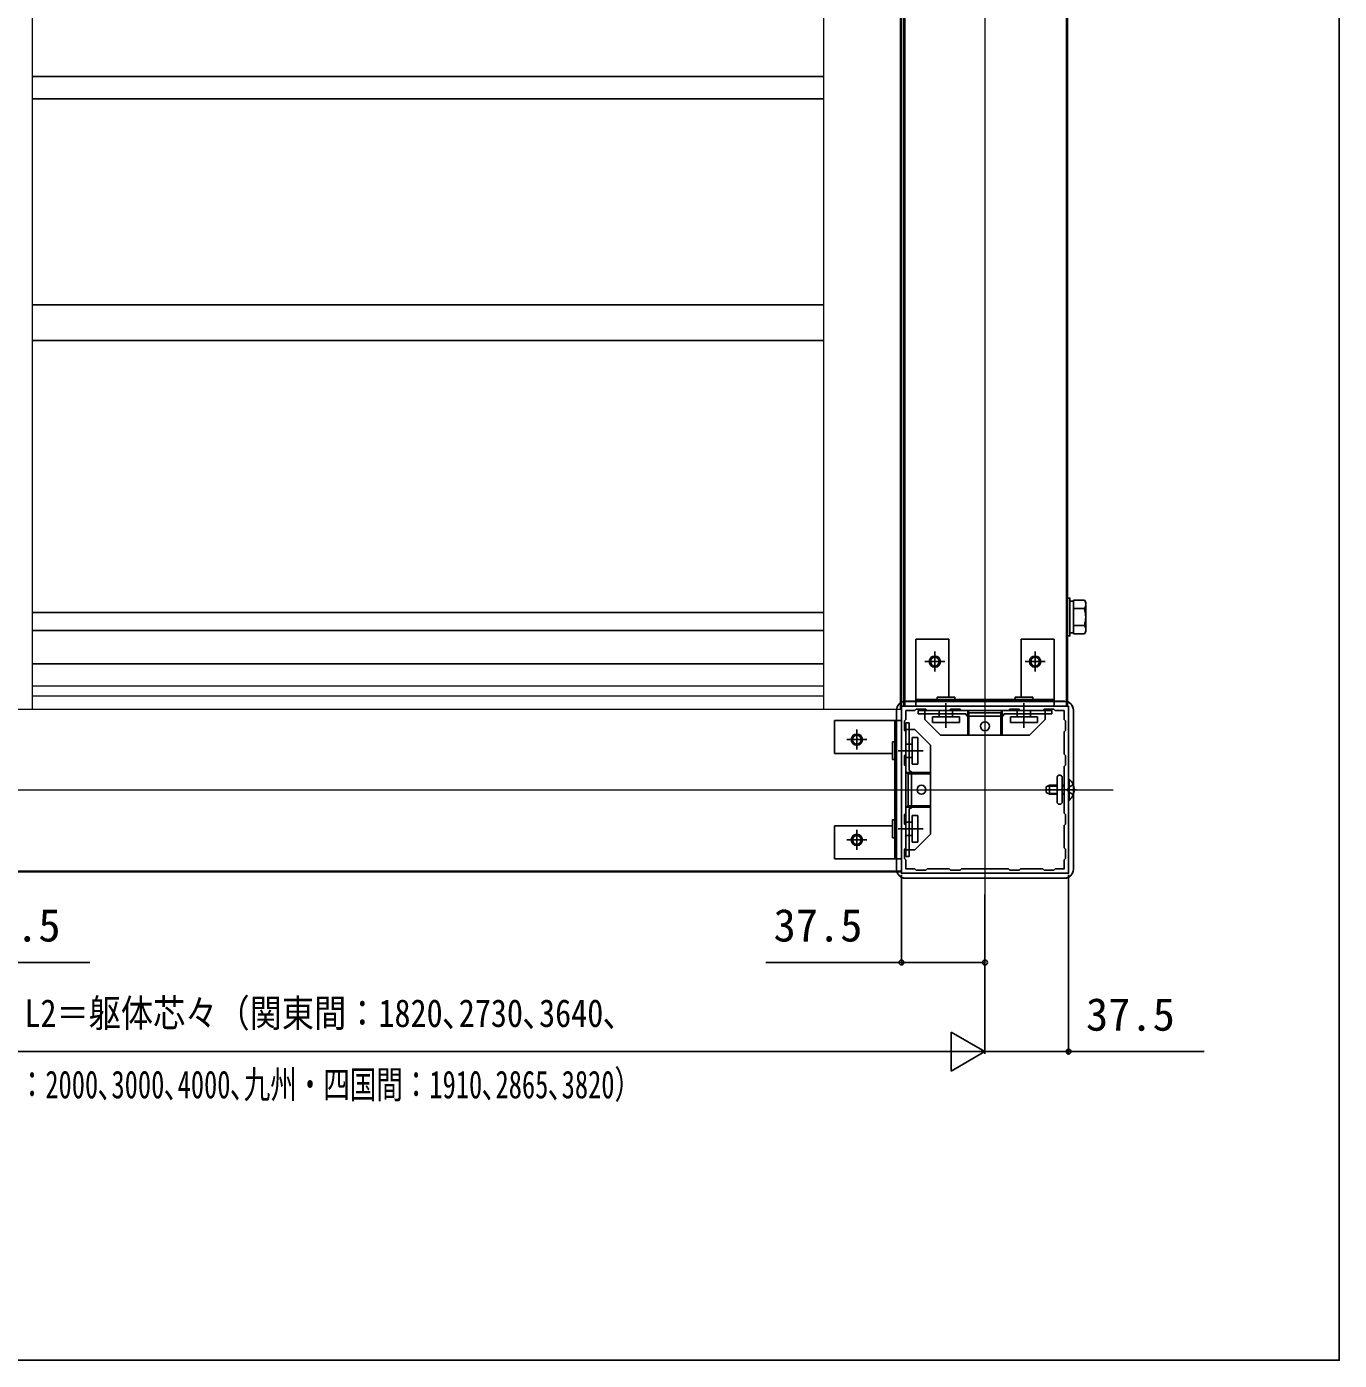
# Model space of a CAD drawing. Units: millimetres, scale not verified. Extents: x -875 to 875, y -1303 to 1296.
# Drawn here: x 286 to 875, y -1303 to -705 of the extents above; entities that cross this region are included whole.
import ezdxf
from ezdxf.enums import TextEntityAlignment as Align

# ---------------------------------------------------------------- set-up
doc = ezdxf.new("R2010")
doc.units = ezdxf.units.MM
doc.header["$LTSCALE"] = 8
for name, color, linetype in [('0-3_YKK_11E', 7, 'Continuous'), ('0-5_YKK_13', 4, 'Continuous'), ('0-6_YKK_D', 6, 'Continuous'), ('0-7_YKK_ZWAK', 7, 'Continuous')]:
    doc.layers.add(name, color=color, linetype=linetype)
doc.layers.add('0-4_YKK_12', color=2, linetype='Continuous', lineweight=18)
doc.styles.add('ＭＳ ゴシック', font='')
doc.styles.get('ＭＳ ゴシック').set_extended_font_data('MS Gothic')

msp = doc.modelspace()

# ---------------------------------------------------------------- linework, layer by layer
at = {"layer": '0-3_YKK_11E'}
msp.add_lwpolyline([(753.5, -1009.8), (678.5, -1009.8), (678.5, -1084.8), (753.5, -1084.8)], close=True, dxfattribs=at)
for points in [[(726.5, -1011.8), (705.5, -1011.8), (704.9, -1011.2), (700.6, -1011.2), (700, -1011.8), (690, -1011.8), (689.4, -1011.2), (685.1, -1011.2), (684.5, -1011.8), (680.5, -1011.8), (680.5, -1015.8), (679.9, -1016.4), (679.9, -1020.7), (680.5, -1021.3), (680.5, -1031.3), (679.9, -1031.9), (679.9, -1036.2), (680.5, -1036.8), (680.5, -1057.8), (679.9, -1058.4), (679.9, -1062.7), (680.5, -1063.3), (680.5, -1073.3), (679.9, -1073.9), (679.9, -1078.2), (680.5, -1078.8), (680.5, -1082.8), (684.5, -1082.8), (685.1, -1083.4), (689.4, -1083.4), (690, -1082.8), (700, -1082.8), (700.6, -1083.4), (704.9, -1083.4), (705.5, -1082.8), (726.5, -1082.8), (727.1, -1083.4), (731.4, -1083.4), (732, -1082.8), (742, -1082.8)], [(742, -1082.8), (742.6, -1083.4), (746.9, -1083.4), (747.5, -1082.8), (751.5, -1082.8), (751.5, -1078.8), (752.1, -1078.2), (752.1, -1073.9), (751.5, -1073.3), (751.5, -1063.3), (752.1, -1062.7), (752.1, -1058.4), (751.5, -1057.8), (751.5, -1036.8), (752.1, -1036.2), (752.1, -1031.9), (751.5, -1031.3), (751.5, -1021.3), (752.1, -1020.7), (752.1, -1016.4), (751.5, -1015.8), (751.5, -1011.8), (747.5, -1011.8), (746.9, -1011.2), (742.6, -1011.2), (742, -1011.8), (732, -1011.8), (731.4, -1011.2), (727.1, -1011.2), (726.5, -1011.8)]]:
    msp.add_lwpolyline(points, dxfattribs=at)
at = {"layer": '0-4_YKK_12'}
for p, q in [((716, -310.3), (716, -1104.8)), ((288.5, -447.8), (288.5, -1011.3)), ((643.5, -447.8), (643.5, -1011.3)), ((678, -447.8), (678, -1011.3)), ((678.5, -447.3), (678.5, -1009.8)), ((679.5, -447.3), (679.5, -1009.8)), ((680, -457.3), (680, -1009.8)), ((752.5, -457.3), (752.5, -1009.8)), ((753, -457.3), (753, -1009.8)), ((753, -457.3), (753, -1009.8)), ((643.5, -1000.762), (288.5, -1000.762)), ((643.5, -1005.3), (288.5, -1005.3)), ((678, -1009.8), (753, -1009.8)), ((753, -1009.8), (680, -1009.8)), ((678.5, -1011.3), (253.5, -1011.3)), ((678.5, -1084.3), (678.5, -1011.3)), ((-341.5, -1047.3), (773.5, -1047.3)), ((678.5, -1083.8), (253.5, -1083.8)), ((678.5, -1084.3), (253.5, -1084.3))]:
    msp.add_line(p, q, dxfattribs=at)
at = {"layer": '0-5_YKK_13'}
for p, q in [((643.5, -727.3), (288.5, -727.3)), ((643.5, -737.3), (288.5, -737.3)), ((643.5, -829.8), (288.5, -829.8)), ((643.5, -845.8), (288.5, -845.8)), ((755.7, -962.75), (754.1, -962.75)), ((755.7, -962.294), (760.619, -962.294)), ((755.7, -977.306), (755.7, -962.294)), ((761.2, -963.3), (760.619, -962.294)), ((761.2, -976.3), (761.2, -963.3)), ((643.5, -967.8), (288.5, -967.8)), ((755.7, -973.8), (755.7, -965.8)), ((755.7, -966.047), (760.619, -966.047)), ((755.7, -973.553), (760.619, -973.553)), ((643.5, -975.8), (288.5, -975.8)), ((699.75, -979.8), (685, -979.8)), ((685, -979.8), (685, -1009.8)), ((699.75, -1005.8), (699.75, -979.8)), ((732.25, -1005.8), (732.25, -979.8)), ((747, -979.8), (732.25, -979.8)), ((747, -1009.8), (747, -979.8)), ((754.1, -976.85), (755.7, -976.85)), ((755.7, -977.306), (760.619, -977.306)), ((761.2, -976.3), (760.619, -977.306)), ((693.5, -985.3), (693.5, -994.3)), ((738.5, -985.3), (738.5, -994.3)), ((643.5, -990.8), (288.5, -990.8)), ((698, -989.8), (689, -989.8)), ((743, -989.8), (734, -989.8)), ((751.7, -1007.6), (680.3, -1007.6)), ((680.3, -1007.652), (751.7, -1007.652)), ((685, -1006.8), (747, -1006.8)), ((685, -1009.8), (747, -1009.8)), ((702.5, -1005.8), (694.5, -1005.8)), ((694.5, -1006.8), (694.5, -1005.8)), ((698.5, -1019.566), (698.5, -1008.418)), ((701.5, -1014.6), (701.5, -1011.2)), ((702.5, -1006.8), (702.5, -1005.8)), ((730.5, -1014.6), (730.5, -1011.2)), ((733.5, -1019.566), (733.5, -1008.418)), ((737.5, -1006.8), (737.5, -1005.8)), ((648.5, -1031.05), (648.5, -1016.3)), ((648.5, -1016.3), (678.5, -1016.3)), ((675.5, -1016.3), (675.5, -1078.3)), ((676.3, -1011.6), (676.3, -1083)), ((676.352, -1011.6), (676.352, -1083)), ((678.5, -1016.3), (678.5, -1078.3)), ((708.25, -1011.8), (686, -1011.8)), ((686, -1011.8), (686, -1013.3)), ((686, -1013.3), (689, -1013.3)), ((689, -1015.8), (689, -1011.8)), ((689, -1013.3), (707.384, -1013.3)), ((689, -1015.8), (696, -1022.8)), ((692.5, -1014.6), (704.5, -1014.6)), ((692.5, -1017.1), (692.5, -1014.6)), ((692.5, -1017.1), (704.5, -1017.1)), ((695.5, -1014.6), (695.5, -1011.8)), ((704.5, -1017.1), (704.5, -1014.6)), ((707.961, -1014.3), (707.384, -1013.3)), ((724.039, -1014.3), (707.961, -1014.3)), ((708.25, -1011.8), (708.827, -1012.8)), ((708.25, -1011.8), (708.25, -1022.8)), ((708.827, -1012.8), (723.173, -1012.8)), ((708.827, -1012.8), (708.827, -1022.8)), ((723.75, -1011.8), (723.173, -1012.8)), ((723.173, -1012.8), (723.173, -1022.8)), ((746, -1011.8), (723.75, -1011.8)), ((723.75, -1011.8), (723.75, -1022.8)), ((724.616, -1013.3), (724.039, -1014.3)), ((743, -1013.3), (724.616, -1013.3)), ((739.5, -1014.6), (727.5, -1014.6)), ((727.5, -1017.1), (727.5, -1014.6)), ((739.5, -1017.1), (727.5, -1017.1)), ((743, -1015.8), (736, -1022.8)), ((736.5, -1014.6), (736.5, -1011.8)), ((739.5, -1017.1), (739.5, -1014.6)), ((743, -1015.8), (743, -1011.8)), ((746, -1013.3), (743, -1013.3)), ((746, -1011.8), (746, -1013.3)), ((755.648, -1011.6), (755.648, -1083)), ((755.7, -1083), (755.7, -1011.6)), ((658.5, -1029.3), (658.5, -1020.3)), ((680.5, -1039.55), (680.5, -1017.3)), ((680.5, -1017.3), (682, -1017.3)), ((684.5, -1020.3), (680.5, -1020.3)), ((682, -1017.3), (682, -1020.3)), ((682, -1020.3), (682, -1038.684)), ((684.5, -1020.3), (691.5, -1027.3)), ((736, -1022.8), (696, -1022.8)), ((654, -1024.8), (663, -1024.8)), ((674.5, -1033.8), (674.5, -1025.8)), ((675.5, -1025.8), (674.5, -1025.8)), ((683.3, -1026.8), (680.5, -1026.8)), ((683.3, -1023.8), (683.3, -1035.8)), ((685.8, -1023.8), (683.3, -1023.8)), ((685.8, -1023.8), (685.8, -1035.8)), ((691.5, -1067.3), (691.5, -1027.3)), ((674.5, -1031.05), (648.5, -1031.05)), ((675.5, -1033.8), (674.5, -1033.8)), ((688.266, -1029.8), (677.118, -1029.8)), ((683.3, -1032.8), (679.9, -1032.8)), ((680.5, -1039.55), (681.5, -1040.127)), ((680.5, -1039.55), (691.5, -1039.55)), ((681.5, -1040.127), (681.5, -1054.473)), ((681.5, -1040.127), (691.5, -1040.127)), ((683, -1039.261), (682, -1038.684)), ((683, -1055.339), (683, -1039.261)), ((685.8, -1035.8), (683.3, -1035.8)), ((749.663, -1040.8), (749.34, -1040.8)), ((743.5, -1046), (744.9, -1045.3)), ((743.5, -1048.6), (743.5, -1046)), ((748.34, -1045.679), (744.142, -1045.679)), ((748.34, -1045.3), (744.9, -1045.3)), ((744.9, -1049.3), (744.9, -1045.3)), ((748.34, -1052.8), (748.34, -1041.8)), ((750.663, -1052.8), (750.663, -1041.8)), ((751.5, -1045.3), (750.663, -1045.3)), ((751.5, -1045.679), (750.663, -1045.679)), ((753.593, -1046.155), (752.984, -1047.3)), ((753.5, -1042.55), (753.5, -1052.05)), ((753.727, -1042.55), (753.5, -1042.55)), ((755.609, -1045.15), (753.593, -1046.155)), ((753.727, -1042.55), (753.727, -1052.05)), ((757, -1047.3), (742.946, -1047.3)), ((744.9, -1049.3), (743.5, -1048.6)), ((748.34, -1048.921), (744.142, -1048.921)), ((748.34, -1049.3), (744.9, -1049.3)), ((751.5, -1048.921), (750.663, -1048.921)), ((751.5, -1049.3), (750.663, -1049.3)), ((753.593, -1048.445), (752.984, -1047.3)), ((753.727, -1052.05), (753.5, -1052.05)), ((755.609, -1049.45), (753.593, -1048.445)), ((680.5, -1055.05), (681.5, -1054.473)), ((680.5, -1077.3), (680.5, -1055.05)), ((680.5, -1055.05), (691.5, -1055.05)), ((681.5, -1054.473), (691.5, -1054.473)), ((682, -1055.916), (683, -1055.339)), ((682, -1074.3), (682, -1055.916)), ((683.3, -1070.8), (683.3, -1058.8)), ((685.8, -1058.8), (683.3, -1058.8)), ((685.8, -1070.8), (685.8, -1058.8)), ((749.34, -1053.8), (749.663, -1053.8)), ((674.5, -1063.55), (648.5, -1063.55)), ((648.5, -1078.3), (648.5, -1063.55)), ((688.266, -1064.8), (677.118, -1064.8)), ((683.3, -1061.8), (679.9, -1061.8)), ((654, -1069.8), (663, -1069.8)), ((658.5, -1074.3), (658.5, -1065.3)), ((675.5, -1068.8), (674.5, -1068.8)), ((683.3, -1067.8), (680.5, -1067.8)), ((685.8, -1070.8), (683.3, -1070.8)), ((684.5, -1074.3), (691.5, -1067.3)), ((684.5, -1074.3), (680.5, -1074.3)), ((682, -1077.3), (682, -1074.3)), ((678.5, -1078.3), (648.5, -1078.3)), ((680.5, -1077.3), (682, -1077.3)), ((680.3, -1086.948), (751.7, -1086.948)), ((680.3, -1087), (751.7, -1087))]:
    msp.add_line(p, q, dxfattribs=at)
for points in [[(753, -978.3), (754.1, -978.3), (754.1, -961.3), (753, -961.3)], [(729.5, -1006.8), (729.5, -1005.8), (737.5, -1005.8)], [(675.5, -1060.8), (674.5, -1060.8), (674.5, -1068.8)]]:
    msp.add_lwpolyline(points, dxfattribs=at)
for centre, radius in [((693.5, -989.8), 2.5), ((738.5, -989.8), 2.5), ((693.5, -989.8), 2), ((738.5, -989.8), 2), ((716, -1018.8), 2), ((658.5, -1024.8), 2.5), ((658.5, -1024.8), 2), ((687.5, -1047.3), 2), ((658.5, -1069.8), 2.5), ((658.5, -1069.8), 2)]:
    msp.add_circle(centre, radius, dxfattribs=at)
for centre, radius, start, end in [((757.877, -964.171), 3.323, 325.61575, 34.38425), ((748.781, -969.8), 12.419, 342.41205, 17.58795), ((757.877, -975.429), 3.323, 325.61575, 34.38425), ((680.3, -1011.6), 4, 90, 180), ((680.3, -1011.6), 3.948, 90, 180), ((751.7, -1011.6), 4, 0, 90), ((751.7, -1011.6), 3.948, 0, 90), ((749.34, -1041.8), 1, 90, 180), ((749.663, -1041.8), 1, 0, 90), ((749.9, -1047.3), 6.1, 308.85935, 51.14065), ((749.34, -1052.8), 1, 180, 270), ((749.663, -1052.8), 1, 270, 0), ((680.3, -1083), 4, 180, 270), ((680.3, -1083), 3.948, 180, 270), ((751.7, -1083), 3.948, 270, 0), ((751.7, -1083), 4, 270, 0)]:
    msp.add_arc(centre, radius, start, end, dxfattribs=at)
at = {"layer": '0-6_YKK_D'}
for p, q in [((678.5, -1085.5), (678.5, -1125.8)), ((753.5, -1085.5), (753.5, -1165.8)), ((716, -1094.3), (716, -1125.8)), ((716, -1094.3), (716, -1165.8)), ((716, -1094.3), (716, -1165.8)), ((716, -1164.8), (700.845, -1156.05)), ((700.845, -1156.05), (700.845, -1173.55)), ((233.5, -1164.8), (698.5, -1164.8)), ((716, -1164.8), (685.689, -1164.8)), ((716, -1164.8), (700.845, -1173.55))]:
    msp.add_line(p, q, dxfattribs=at)
for points in [[(216, -1124.8), (253.5, -1124.8), (314.391, -1124.8)], [(716, -1124.8), (678.5, -1124.8), (617.609, -1124.8)], [(716, -1164.8), (753.5, -1164.8), (814.391, -1164.8)]]:
    msp.add_lwpolyline(points, dxfattribs=at)
for centre in [(678.5, -1124.8), (716, -1124.8), (753.5, -1164.8)]:
    msp.add_circle(centre, 1.075, dxfattribs=at)
at = {"layer": '0-7_YKK_ZWAK'}
msp.add_lwpolyline([(-875, -1303.3), (875, -1303.3), (875, 1246.7)], dxfattribs=at)

# ---------------------------------------------------------------- texts
at = {"layer": '0-6_YKK_D', "style": 'ＭＳ ゴシック'}
for p in [(261.323, -1119.8), (621.132, -1119.8), (761.323, -1159.8)]:
    msp.add_text('37.5', height=14.66, dxfattribs=at).set_placement(p, align=Align.BOTTOM_LEFT)
for s, width, p in [('L2＝躯体芯々（関東間：1820､2730､3640､', 0.85, (284.964, -1157.482)), ('MM：2000､3000､4000､九州・四国間：1910､2865､3820）', 0.7, (270.597, -1189.505))]:
    msp.add_text(s, height=12.46, dxfattribs=dict(at, width=width)).set_placement(p, align=Align.BOTTOM_LEFT)

doc.saveas('drawing.dxf')
